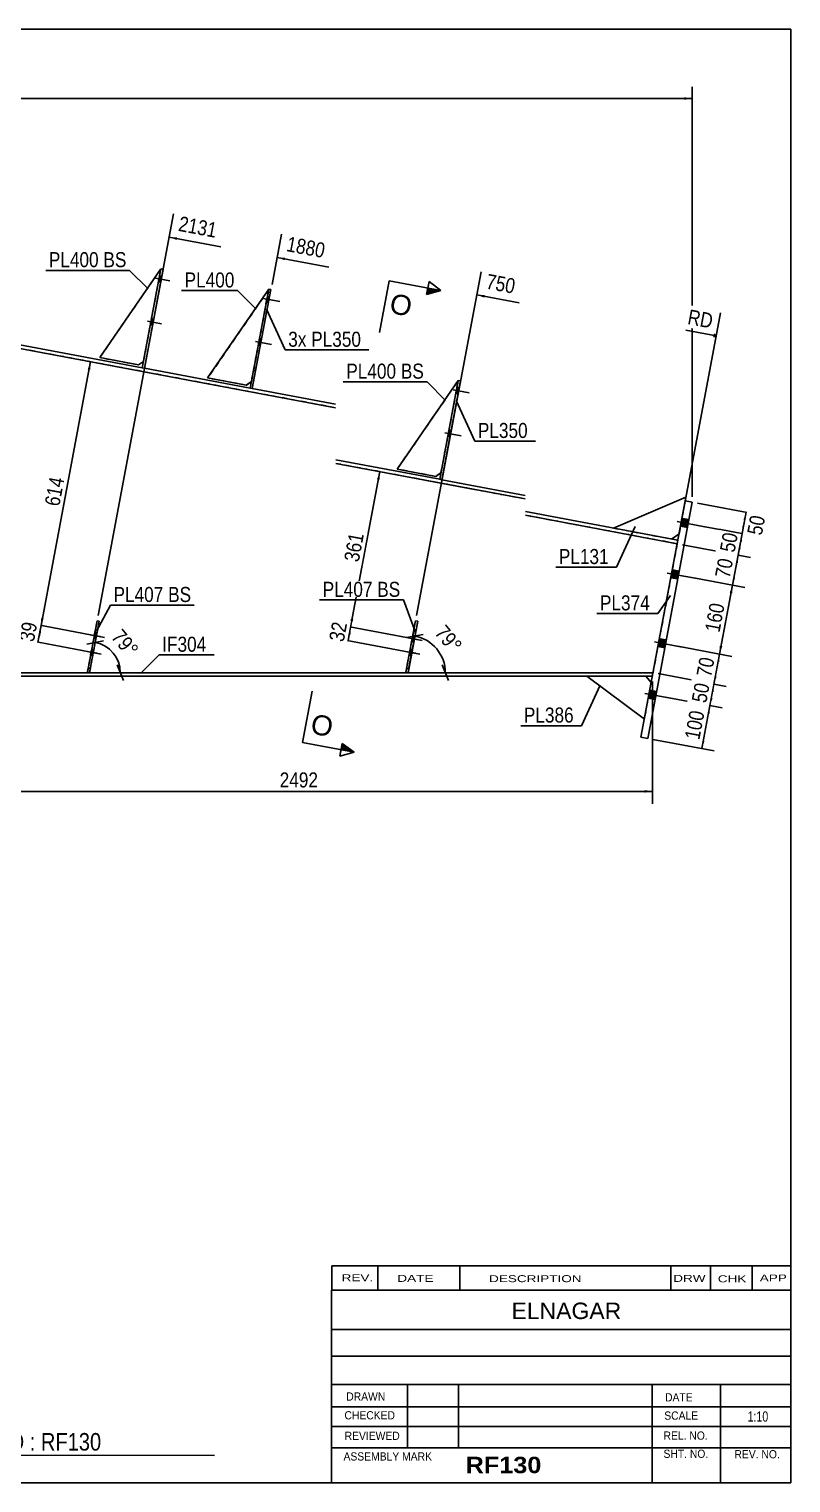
# Model space of a CAD drawing. Header units: millimetres. Extents: x -250 to 153, y -154 to 123.
# Drawn here: x 7.5 to 152.7, y -153.5 to 123.5 of the extents above; entities that cross this region are included whole.
import ezdxf

# ---------------------------------------------------------------- set-up
doc = ezdxf.new("R2010")
doc.units = ezdxf.units.MM
doc.linetypes.add('DXK_LINE_DOT1', pattern=[1.8814, 0.9407, -0.9407])
doc.linetypes.add('DXK_LINE_DOT2', pattern=[3.9198, 1.9599, -1.9599])
doc.styles.add('Arial', font='ARIAL.TTF', dxfattribs={"height": 0.2})
doc.styles.add('Arial Bold', font='ARIALBD.TTF', dxfattribs={"height": 0.2})
doc.styles.add('Arial Narrow', font='ARIALN.TTF', dxfattribs={"height": 0.2})

# ---------------------------------------------------------------- blocks, each defined once
blk = doc.blocks.new('Unknown-627307936-1210')
at = {"color": 5, "linetype": 'Continuous'}
for p, q in [((152.73, 123.46), (-247.27, 123.46)), ((-247.27, 123.46), (-247.27, -153.54)), ((152.73, -153.54), (152.73, 123.46)), ((-247.27, -153.54), (152.73, -153.54))]:
    blk.add_line(p, q, dxfattribs=at)
at = {"color": 174, "linetype": 'Continuous', "style": 'Arial'}
blk.add_text('Tekla structures', height=1.9102, rotation=90, dxfattribs=at).set_placement((-247.77, -153.04))
blk = doc.blocks.new('Bolt-627307936-1239 - 1231')
at = {"color": 3, "linetype": 'DXK_LINE_DOT2'}
for p, q in [((79.76, 7.47), (82.46, 6.97)), ((80.43, 6.75), (80.84, 6.68)), ((80.65, 7.9), (81.06, 7.82)), ((79.28, 4.89), (81.98, 4.38)), ((79.95, 4.17), (80.36, 4.09)), ((80.16, 5.32), (80.57, 5.24))]:
    blk.add_line(p, q, dxfattribs=at)
blk = doc.blocks.new('Part-627307936-1601 - 1231')
at = {"color": 2, "linetype": 'Continuous'}
for p, q in [((85.79, 37.67), (89.33, 56.51)), ((89.74, 56.43), (86.2, 37.6)), ((89.33, 56.51), (89.74, 56.43)), ((86.2, 37.6), (85.79, 37.67))]:
    blk.add_line(p, q, dxfattribs=at)
blk = doc.blocks.new('Bolt-627307936-1234 - 1231')
at = {"color": 3, "linetype": 'DXK_LINE_DOT2'}
for p, q in [((20.04, 8.49), (20.45, 8.42)), ((19.16, 8.07), (21.86, 7.56)), ((19.83, 7.35), (20.24, 7.27)), ((18.56, 4.89), (21.27, 4.38)), ((19.23, 4.17), (19.64, 4.1)), ((19.45, 5.32), (19.86, 5.24))]:
    blk.add_line(p, q, dxfattribs=at)
blk = doc.blocks.new('Bolt-627307936-1235 - 1231')
at = {"linetype": 'Continuous'}
for points in [[(20.24, 7.27), (20.45, 8.42), (20.04, 8.49), (19.83, 7.35)], [(19.64, 4.1), (19.86, 5.24), (19.45, 5.32), (19.23, 4.17)]]:
    blk.add_hatch(color=3, dxfattribs=at).paths.add_polyline_path(points)
at = {"color": 3, "linetype": 'Continuous'}
for p, q in [((20.04, 8.49), (20.45, 8.42)), ((19.16, 8.07), (21.86, 7.56)), ((19.83, 7.35), (20.24, 7.27)), ((18.56, 4.89), (21.27, 4.38)), ((19.23, 4.17), (19.64, 4.1)), ((19.45, 5.32), (19.86, 5.24))]:
    blk.add_line(p, q, dxfattribs=at)
blk = doc.blocks.new('Bolt-627307936-1240 - 1231')
at = {"linetype": 'Continuous'}
for points in [[(32.58, 75.22), (32.79, 76.36), (32.38, 76.44), (32.17, 75.29)], [(32.58, 75.22), (32.79, 76.36), (32.38, 76.44), (32.17, 75.29)], [(32.58, 75.22), (32.79, 76.36), (32.38, 76.44), (32.17, 75.29)], [(31.04, 67.03), (31.25, 68.17), (30.84, 68.25), (30.63, 67.1)], [(31.04, 67.03), (31.25, 68.17), (30.84, 68.25), (30.63, 67.1)], [(31.04, 67.03), (31.25, 68.17), (30.84, 68.25), (30.63, 67.1)]]:
    blk.add_hatch(color=3, dxfattribs=at).paths.add_polyline_path(points)
at = {"color": 3, "linetype": 'Continuous'}
for p, q in [((31.62, 75.99), (34.32, 75.48)), ((31.62, 75.99), (34.32, 75.48)), ((31.62, 75.99), (34.32, 75.48)), ((32.17, 75.29), (32.58, 75.22)), ((32.17, 75.29), (32.58, 75.22)), ((32.17, 75.29), (32.58, 75.22)), ((32.38, 76.44), (32.79, 76.36)), ((32.38, 76.44), (32.79, 76.36)), ((32.38, 76.44), (32.79, 76.36)), ((30.08, 67.8), (32.78, 67.29)), ((30.08, 67.8), (32.78, 67.29)), ((30.08, 67.8), (32.78, 67.29)), ((30.63, 67.1), (31.04, 67.03)), ((30.63, 67.1), (31.04, 67.03)), ((30.63, 67.1), (31.04, 67.03)), ((30.84, 68.25), (31.25, 68.17)), ((30.84, 68.25), (31.25, 68.17)), ((30.84, 68.25), (31.25, 68.17))]:
    blk.add_line(p, q, dxfattribs=at)
blk = doc.blocks.new('Bolt-627307936-1241 - 1231')
at = {"linetype": 'Continuous'}
for points in [[(131.97, 30.23), (131.7, 28.76), (133.01, 28.51), (133.28, 29.99)], [(131.97, 30.23), (131.7, 28.76), (133.01, 28.51), (133.28, 29.99)], [(130.13, 20.41), (129.85, 18.93), (131.16, 18.69), (131.44, 20.16)], [(130.13, 20.41), (129.85, 18.93), (131.16, 18.69), (131.44, 20.16)], [(127.67, 7.3), (127.39, 5.83), (128.7, 5.58), (128.98, 7.06)], [(127.67, 7.3), (127.39, 5.83), (128.7, 5.58), (128.98, 7.06)], [(125.82, -2.53), (125.54, -4), (126.85, -4.25), (127.13, -2.77)], [(125.82, -2.53), (125.54, -4), (126.85, -4.25), (127.13, -2.77)]]:
    blk.add_hatch(color=3, dxfattribs=at).paths.add_polyline_path(points)
at = {"color": 3, "linetype": 'Continuous'}
for p, q in [((131.02, 29.65), (136.34, 28.65)), ((131.02, 29.65), (136.34, 28.65)), ((131.7, 28.76), (133.01, 28.51)), ((131.7, 28.76), (133.01, 28.51)), ((131.97, 30.23), (133.28, 29.99)), ((131.97, 30.23), (133.28, 29.99)), ((129.17, 19.82), (134.49, 18.82)), ((129.17, 19.82), (134.49, 18.82)), ((130.13, 20.41), (131.44, 20.16)), ((130.13, 20.41), (131.44, 20.16)), ((129.85, 18.93), (131.16, 18.69)), ((129.85, 18.93), (131.16, 18.69)), ((126.71, 6.72), (132.03, 5.72)), ((126.71, 6.72), (132.03, 5.72)), ((127.39, 5.83), (128.7, 5.58)), ((127.39, 5.83), (128.7, 5.58)), ((127.67, 7.3), (128.98, 7.06)), ((127.67, 7.3), (128.98, 7.06)), ((125.82, -2.53), (127.13, -2.77)), ((125.82, -2.53), (127.13, -2.77)), ((124.86, -3.11), (130.19, -4.11)), ((124.86, -3.11), (130.19, -4.11)), ((125.54, -4), (126.85, -4.25)), ((125.54, -4), (126.85, -4.25))]:
    blk.add_line(p, q, dxfattribs=at)
blk = doc.blocks.new('Bolt-627307936-1244 - 1231')
at = {"linetype": 'Continuous'}
for points in [[(53.13, 71.36), (53.35, 72.5), (52.94, 72.58), (52.72, 71.43)], [(53.13, 71.36), (53.35, 72.5), (52.94, 72.58), (52.72, 71.43)], [(53.13, 71.36), (53.35, 72.5), (52.94, 72.58), (52.72, 71.43)], [(51.6, 63.17), (51.81, 64.31), (51.4, 64.39), (51.19, 63.24)], [(51.6, 63.17), (51.81, 64.31), (51.4, 64.39), (51.19, 63.24)], [(51.6, 63.17), (51.81, 64.31), (51.4, 64.39), (51.19, 63.24)]]:
    blk.add_hatch(color=3, dxfattribs=at).paths.add_polyline_path(points)
at = {"color": 3, "linetype": 'Continuous'}
for p, q in [((52.18, 72.13), (55.29, 71.55)), ((52.18, 72.13), (55.29, 71.55)), ((52.18, 72.13), (55.29, 71.55)), ((52.94, 72.58), (53.35, 72.5)), ((52.94, 72.58), (53.35, 72.5)), ((52.94, 72.58), (53.35, 72.5)), ((52.72, 71.43), (53.13, 71.36)), ((52.72, 71.43), (53.13, 71.36)), ((52.72, 71.43), (53.13, 71.36)), ((50.64, 63.94), (53.75, 63.36)), ((50.64, 63.94), (53.75, 63.36)), ((50.64, 63.94), (53.75, 63.36)), ((51.4, 64.39), (51.81, 64.31)), ((51.4, 64.39), (51.81, 64.31)), ((51.4, 64.39), (51.81, 64.31)), ((51.19, 63.24), (51.6, 63.17)), ((51.19, 63.24), (51.6, 63.17)), ((51.19, 63.24), (51.6, 63.17))]:
    blk.add_line(p, q, dxfattribs=at)
blk = doc.blocks.new('Part-627307936-1611 - 1231')
at = {"color": 2, "linetype": 'Continuous'}
for p, q in [((81.18, 10.72), (79.33, 0.9)), ((81.59, 10.65), (79.74, 0.82)), ((81.18, 10.72), (81.59, 10.65)), ((79.74, 0.82), (79.33, 0.9))]:
    blk.add_line(p, q, dxfattribs=at)
at = {"color": 7, "linetype": 'DXK_LINE_DOT1'}
blk.add_line((79.49, 1.71), (79.9, 1.64), dxfattribs=at)
blk = doc.blocks.new('Bolt-627307936-1246 - 1231')
at = {"linetype": 'Continuous'}
for points in [[(80.65, 7.9), (80.43, 6.75), (80.84, 6.68), (81.06, 7.82)], [(80.16, 5.32), (79.95, 4.17), (80.36, 4.09), (80.57, 5.24)]]:
    blk.add_hatch(color=3, dxfattribs=at).paths.add_polyline_path(points)
at = {"color": 3, "linetype": 'Continuous'}
for p, q in [((79.76, 7.47), (82.46, 6.97)), ((80.43, 6.75), (80.84, 6.68)), ((80.65, 7.9), (81.06, 7.82)), ((79.28, 4.89), (81.98, 4.38)), ((79.95, 4.17), (80.36, 4.09)), ((80.16, 5.32), (80.57, 5.24))]:
    blk.add_line(p, q, dxfattribs=at)
blk = doc.blocks.new('Bolt-627307936-1247 - 1231')
at = {"linetype": 'Continuous'}
for points in [[(89.28, 53.98), (89.49, 55.12), (89.09, 55.2), (88.87, 54.05)], [(89.28, 53.98), (89.49, 55.12), (89.09, 55.2), (88.87, 54.05)], [(89.28, 53.98), (89.49, 55.12), (89.09, 55.2), (88.87, 54.05)], [(87.74, 45.79), (87.96, 46.93), (87.55, 47.01), (87.33, 45.86)], [(87.74, 45.79), (87.96, 46.93), (87.55, 47.01), (87.33, 45.86)], [(87.74, 45.79), (87.96, 46.93), (87.55, 47.01), (87.33, 45.86)]]:
    blk.add_hatch(color=3, dxfattribs=at).paths.add_polyline_path(points)
at = {"color": 3, "linetype": 'Continuous'}
for p, q in [((88.32, 54.75), (91.43, 54.16)), ((88.32, 54.75), (91.43, 54.16)), ((88.32, 54.75), (91.43, 54.16)), ((88.87, 54.05), (89.28, 53.98)), ((88.87, 54.05), (89.28, 53.98)), ((88.87, 54.05), (89.28, 53.98)), ((89.09, 55.2), (89.49, 55.12)), ((89.09, 55.2), (89.49, 55.12)), ((89.09, 55.2), (89.49, 55.12)), ((86.78, 46.56), (89.9, 45.97)), ((86.78, 46.56), (89.9, 45.97)), ((86.78, 46.56), (89.9, 45.97)), ((87.33, 45.86), (87.74, 45.79)), ((87.33, 45.86), (87.74, 45.79)), ((87.33, 45.86), (87.74, 45.79)), ((87.55, 47.01), (87.96, 46.93)), ((87.55, 47.01), (87.96, 46.93)), ((87.55, 47.01), (87.96, 46.93))]:
    blk.add_line(p, q, dxfattribs=at)
blk = doc.blocks.new('Part-627307936-1370 - 1231')
at = {"color": 2, "linetype": 'Continuous'}
for p, q in [((20.46, 10.72), (18.62, 0.9)), ((20.87, 10.65), (19.03, 0.82)), ((20.46, 10.72), (20.87, 10.65)), ((19.03, 0.82), (18.62, 0.9))]:
    blk.add_line(p, q, dxfattribs=at)
blk = doc.blocks.new('Part-627307936-1321 - 1231')
at = {"color": 7, "linetype": 'DXK_LINE_DOT1'}
for p, q in [((77.68, 39.62), (89.33, 56.51)), ((89.33, 56.51), (86.02, 38.9)), ((85.05, 38.24), (77.68, 39.62)), ((86.02, 38.9), (85.05, 38.24))]:
    blk.add_line(p, q, dxfattribs=at)
blk = doc.blocks.new('Part-627307936-1316 - 1231')
at = {"color": 7, "linetype": 'DXK_LINE_DOT1'}
for p, q in [((53.23, 73.88), (41.58, 56.99)), ((53.23, 73.88), (49.92, 56.27)), ((48.91, 55.62), (41.58, 56.99)), ((49.92, 56.27), (49.87, 56.24))]:
    blk.add_line(p, q, dxfattribs=at)
at = {"color": 2, "linetype": 'Continuous'}
for p, q in [((48.95, 55.61), (48.91, 55.62)), ((49.87, 56.24), (48.95, 55.61))]:
    blk.add_line(p, q, dxfattribs=at)
blk = doc.blocks.new('Part-627307936-1274 - 1231')
at = {"color": 2, "linetype": 'Continuous'}
for p, q in [((-41.79, 71.55), (-41.79, 0.83)), ((126.45, 0.83), (126.33, 0.83))]:
    blk.add_line(p, q, dxfattribs=at)
at = {"color": 7, "linetype": 'DXK_LINE_DOT1'}
for p, q in [((65.91, 51.32), (-41.79, 71.55)), ((102.06, 33.94), (66.01, 40.71)), ((131.07, 25.4), (102.16, 30.83)), ((131.07, 25.4), (126.45, 0.83)), ((65.91, 0.83), (-41.79, 0.83)), ((102.06, 0.83), (66.01, 0.83)), ((126.33, 0.83), (102.16, 0.83))]:
    blk.add_line(p, q, dxfattribs=at)
blk = doc.blocks.new('Part-627307936-1311 - 1231')
at = {"color": 7, "linetype": 'DXK_LINE_DOT1'}
for p, q in [((20.98, 60.86), (32.63, 77.75)), ((32.63, 77.75), (29.32, 60.14)), ((28.35, 59.48), (20.98, 60.86)), ((29.32, 60.14), (28.35, 59.48))]:
    blk.add_line(p, q, dxfattribs=at)
blk = doc.blocks.new('Part-627307936-1621 - 1231')
at = {"color": 2, "linetype": 'Continuous'}
for p, q in [((53.19, 73.89), (49.65, 55.05)), ((53.59, 73.81), (50.06, 54.98)), ((53.19, 73.89), (53.59, 73.81)), ((49.65, 55.05), (50.06, 54.98))]:
    blk.add_line(p, q, dxfattribs=at)
blk = doc.blocks.new('Part-627307936-1348 - 1231')
at = {"color": 7, "linetype": 'DXK_LINE_DOT1'}
for p, q in [((20.46, 10.72), (18.62, 0.9)), ((19.03, 0.82), (20.87, 10.65)), ((20.87, 10.65), (20.46, 10.72)), ((18.62, 0.9), (19.03, 0.82)), ((18.77, 1.72), (19.18, 1.64))]:
    blk.add_line(p, q, dxfattribs=at)
blk = doc.blocks.new('Part-627307936-1554 - 1231')
at = {"color": 2, "linetype": 'Continuous'}
for p, q in [((-41.79, 71.55), (-41.66, 72.2)), ((-41.66, 72.2), (-9.32, 66.13)), ((65.91, 51.32), (-41.79, 71.55)), ((29.09, 58.91), (-8.91, 66.05)), ((49.65, 55.05), (29.5, 58.84)), ((65.91, 52), (50.06, 54.98)), ((85.79, 37.67), (66.01, 41.39)), ((102.06, 33.94), (66.01, 40.71)), ((102.06, 34.62), (86.2, 37.6)), ((131.19, 26.06), (102.16, 31.51)), ((131.07, 25.4), (102.16, 30.83))]:
    blk.add_line(p, q, dxfattribs=at)
at = {"color": 7, "linetype": 'DXK_LINE_DOT1'}
for p, q in [((-8.91, 66.05), (-9.32, 66.13)), ((29.5, 58.84), (29.09, 58.91)), ((50.06, 54.98), (49.65, 55.05)), ((86.2, 37.6), (85.79, 37.67)), ((131.07, 25.4), (131.19, 26.06))]:
    blk.add_line(p, q, dxfattribs=at)
blk = doc.blocks.new('Part-627307936-1549 - 1231')
at = {"color": 2, "linetype": 'Continuous'}
for p, q in [((18.95, 0.83), (-8.45, 0.83)), ((65.91, 0.17), (-8.45, 0.17)), ((65.91, 0.83), (19.03, 0.83)), ((79.67, 0.83), (66.01, 0.83)), ((102.06, 0.17), (66.01, 0.17)), ((102.06, 0.83), (79.74, 0.83)), ((126.33, 0.83), (102.16, 0.83)), ((126.33, 0.17), (102.16, 0.17)), ((126.33, 0.83), (126.33, 0.17))]:
    blk.add_line(p, q, dxfattribs=at)
at = {"color": 7, "linetype": 'DXK_LINE_DOT1'}
for p, q in [((-8.45, 0.17), (-8.45, 0.83)), ((126.33, 0.17), (126.33, 0.17)), ((126.33, 0.17), (126.33, 0.17))]:
    blk.add_line(p, q, dxfattribs=at)
blk = doc.blocks.new('Part-627307936-1606 - 1231')
at = {"color": 2, "linetype": 'Continuous'}
for p, q in [((77.68, 39.62), (89.33, 56.51)), ((85.05, 38.24), (77.68, 39.62)), ((86.02, 38.9), (85.05, 38.24))]:
    blk.add_line(p, q, dxfattribs=at)
blk = doc.blocks.new('Part-627307936-1708 - 1231')
at = {"color": 2, "linetype": 'Continuous'}
for p, q in [((124.14, -11.45), (132.6, 33.59)), ((133.91, 33.35), (125.45, -11.7)), ((132.6, 33.59), (133.91, 33.35)), ((125.45, -11.7), (124.14, -11.45))]:
    blk.add_line(p, q, dxfattribs=at)
blk = doc.blocks.new('Part-627307936-1713 - 1231')
at = {"color": 2, "linetype": 'Continuous'}
for p, q in [((132.73, 34.25), (118.9, 28.37)), ((132.73, 34.25), (132.6, 33.59)), ((129.96, 26.29), (131.42, 27.29))]:
    blk.add_line(p, q, dxfattribs=at)
at = {"color": 7, "linetype": 'DXK_LINE_DOT1'}
for p, q in [((131.42, 27.29), (132.6, 33.59)), ((118.9, 28.37), (129.96, 26.29))]:
    blk.add_line(p, q, dxfattribs=at)
blk = doc.blocks.new('Part-627307936-1718 - 1231')
at = {"color": 2, "linetype": 'Continuous'}
for p, q in [((124.79, -8.02), (113.83, 0.17)), ((125.08, 0.17), (126.1, -1.06))]:
    blk.add_line(p, q, dxfattribs=at)
at = {"color": 7, "linetype": 'DXK_LINE_DOT1'}
for p, q in [((113.83, 0.17), (125.08, 0.17)), ((126.1, -1.06), (124.79, -8.02))]:
    blk.add_line(p, q, dxfattribs=at)
blk = doc.blocks.new('Part-627307936-1723 - 1231')
at = {"color": 2, "linetype": 'Continuous'}
for p, q in [((29.09, 58.91), (32.63, 77.75)), ((33.04, 77.67), (29.5, 58.84)), ((32.63, 77.75), (33.04, 77.67)), ((29.5, 58.84), (29.09, 58.91))]:
    blk.add_line(p, q, dxfattribs=at)
blk = doc.blocks.new('Part-627307936-1728 - 1231')
at = {"color": 7, "linetype": 'DXK_LINE_DOT1'}
for p, q in [((81.18, 10.72), (79.33, 0.9)), ((79.74, 0.82), (81.59, 10.65)), ((81.59, 10.65), (81.18, 10.72)), ((79.33, 0.9), (79.74, 0.82))]:
    blk.add_line(p, q, dxfattribs=at)
blk = doc.blocks.new('Part-627307936-1733 - 1231')
at = {"color": 2, "linetype": 'Continuous'}
for p, q in [((41.53, 57), (53.19, 73.89)), ((48.91, 55.62), (41.53, 57)), ((49.88, 56.28), (48.91, 55.62))]:
    blk.add_line(p, q, dxfattribs=at)
at = {"color": 7, "linetype": 'DXK_LINE_DOT1'}
blk.add_line((53.19, 73.89), (49.88, 56.28), dxfattribs=at)
blk = doc.blocks.new('Part-627307936-1738 - 1231')
at = {"color": 2, "linetype": 'Continuous'}
for p, q in [((20.98, 60.86), (32.63, 77.75)), ((28.35, 59.48), (20.98, 60.86)), ((29.32, 60.14), (28.35, 59.48))]:
    blk.add_line(p, q, dxfattribs=at)
blk = doc.blocks.new('StraightDimension-627307936-1867 - 1231')
at = {"linetype": 'Continuous'}
for points in [[(136.76, -6.87), (137.28, -5.44), (137.25, -6.96)], [(136.26, -12.2), (135.74, -13.63), (135.77, -12.11)]]:
    blk.add_hatch(color=7, dxfattribs=at).paths.add_polyline_path(points)
at = {"color": 7, "linetype": 'Continuous'}
for p, q in [((129.14, -3.91), (139.64, -5.88)), ((135.74, -13.63), (137.28, -5.44)), ((126.44, -11.88), (138.1, -14.07))]:
    blk.add_line(p, q, dxfattribs=at)
at = {"color": 0}
blk.add_wipeout([(136.98, -6.22), (132.85, -5.45), (131.62, -12.02), (135.75, -12.79)], dxfattribs=at)
at = {"color": 3, "style": 'Arial Narrow'}
blk.add_text('100', height=2.863, rotation=79.3661, dxfattribs=at).set_placement((135.27, -12.09))
blk = doc.blocks.new('StraightDimension-627307936-2015 - 1231')
at = {"linetype": 'Continuous'}
for points in [[(-213.72, 109.97), (-215.22, 110.22), (-213.72, 110.47)], [(132.41, 110.47), (133.91, 110.22), (132.41, 109.97)]]:
    blk.add_hatch(color=7, dxfattribs=at).paths.add_polyline_path(points)
at = {"color": 7, "linetype": 'Continuous'}
for p, q in [((-215.22, 34.35), (-215.22, 112.47)), ((133.91, 34.35), (133.91, 112.47)), ((-215.22, 110.22), (133.91, 110.22))]:
    blk.add_line(p, q, dxfattribs=at)
at = {"color": 0}
blk.add_wipeout([(-36.4, 110.37), (-36.4, 114.57), (-44.91, 114.57), (-44.91, 110.37)], dxfattribs=at)
at = {"color": 3, "style": 'Arial Narrow'}
blk.add_text('5965', height=2.863, dxfattribs=at).set_placement((-44.31, 110.97))
blk = doc.blocks.new('StraightDimension-627307936-1826 - 1231')
at = {"linetype": 'Continuous'}
for points in [[(142.14, 21.8), (142.66, 23.22), (142.63, 21.7)], [(142.11, 18.92), (141.59, 17.49), (141.62, 19.01)]]:
    blk.add_hatch(color=7, dxfattribs=at).paths.add_polyline_path(points)
at = {"color": 7, "linetype": 'Continuous'}
for p, q in [((132.05, 25.22), (145.02, 22.78)), ((141.59, 17.49), (142.66, 23.22)), ((134.53, 18.82), (143.95, 17.05))]:
    blk.add_line(p, q, dxfattribs=at)
at = {"color": 0}
blk.add_wipeout([(142.43, 22.77), (138.3, 23.55), (137.4, 18.77), (141.53, 18)], dxfattribs=at)
at = {"color": 3, "style": 'Arial Narrow'}
blk.add_text('70', height=2.863, rotation=79.3661, dxfattribs=at).set_placement((141.05, 18.7))
blk = doc.blocks.new('AngleDimension-627307936-4794 - 1231')
at = {"color": 1, "linetype": 'Continuous'}
for p, q in [((79.47, 7.51), (82.64, 8.13)), ((81.06, 7.82), (79.74, 0.83)), ((79.93, 1.82), (81.06, 7.82)), ((86.85, 0.83), (79.74, 0.83)), ((87.45, -0.67), (86.25, 2.33))]:
    blk.add_line(p, q, dxfattribs=at)
blk.add_arc((79.74, 0.83), 7.11, 0, 79.3635, dxfattribs=at)
at = {"color": 0}
blk.add_wipeout([(87.97, 3.46), (91.2, 6.14), (87.08, 11.11), (83.85, 8.43)], dxfattribs=at)
at = {"color": 136, "style": 'Arial Narrow'}
blk.add_text('79°', height=2.863, rotation=-50.3172, dxfattribs=at).set_placement((84.69, 8.35))
blk = doc.blocks.new('StraightDimension-627307936-1798 - 1231')
at = {"linetype": 'Continuous'}
for points in [[(138.6, 2.96), (139.13, 4.39), (139.09, 2.87)], [(138.57, 0.08), (138.05, -1.35), (138.08, 0.17)]]:
    blk.add_hatch(color=7, dxfattribs=at).paths.add_polyline_path(points)
at = {"color": 7, "linetype": 'Continuous'}
for p, q in [((131.15, 5.89), (141.48, 3.94)), ((138.05, -1.35), (139.13, 4.39)), ((127.43, 0.65), (140.41, -1.79))]:
    blk.add_line(p, q, dxfattribs=at)
at = {"color": 0}
blk.add_wipeout([(138.89, 3.93), (134.76, 4.71), (133.86, -0.06), (137.99, -0.84)], dxfattribs=at)
at = {"color": 3, "style": 'Arial Narrow'}
blk.add_text('70', height=2.863, rotation=79.3661, dxfattribs=at).set_placement((137.51, -0.14))
blk = doc.blocks.new('StraightDimension-627307936-1856 - 1231')
at = {"linetype": 'Continuous'}
for points in [[(137.53, -2.77), (138.05, -1.35), (138.02, -2.87)], [(137.8, -4.01), (137.28, -5.44), (137.31, -3.92)]]:
    blk.add_hatch(color=7, dxfattribs=at).paths.add_polyline_path(points)
at = {"color": 7, "linetype": 'Continuous'}
for p, q in [((127.43, 0.65), (140.41, -1.79)), ((137.28, -5.44), (138.05, -1.35)), ((129.14, -3.91), (139.64, -5.88))]:
    blk.add_line(p, q, dxfattribs=at)
at = {"color": 0}
blk.add_wipeout([(137.97, -0.98), (133.84, -0.2), (132.94, -4.98), (137.07, -5.75)], dxfattribs=at)
at = {"color": 3, "style": 'Arial Narrow'}
blk.add_text('50', height=2.863, rotation=79.3661, dxfattribs=at).set_placement((136.59, -5.05))
blk = doc.blocks.new('StraightDimension-627307936-1819 - 1231')
at = {"linetype": 'Continuous'}
for points in [[(141.06, 16.06), (141.59, 17.49), (141.56, 15.97)], [(139.65, 5.82), (139.13, 4.39), (139.16, 5.91)]]:
    blk.add_hatch(color=7, dxfattribs=at).paths.add_polyline_path(points)
at = {"color": 7, "linetype": 'Continuous'}
for p, q in [((134.53, 18.82), (143.95, 17.05)), ((139.13, 4.39), (141.59, 17.49)), ((131.15, 5.89), (141.48, 3.94))]:
    blk.add_line(p, q, dxfattribs=at)
at = {"color": 0}
blk.add_wipeout([(140.83, 14.25), (136.7, 15.03), (135.46, 8.46), (139.59, 7.68)], dxfattribs=at)
at = {"color": 3, "style": 'Arial Narrow'}
blk.add_text('160', height=2.863, rotation=79.3661, dxfattribs=at).set_placement((139.11, 8.38))
blk = doc.blocks.new('StraightDimension-627307936-1837 - 1231')
at = {"linetype": 'Continuous'}
for points in [[(142.91, 25.89), (143.43, 27.32), (143.4, 25.8)], [(143.19, 24.65), (142.66, 23.22), (142.69, 24.75)]]:
    blk.add_hatch(color=7, dxfattribs=at).paths.add_polyline_path(points)
at = {"color": 7, "linetype": 'Continuous'}
for p, q in [((136.38, 28.64), (145.79, 26.88)), ((132.05, 25.22), (145.02, 22.78)), ((142.66, 23.22), (143.43, 27.32))]:
    blk.add_line(p, q, dxfattribs=at)
at = {"color": 0}
blk.add_wipeout([(143.35, 27.69), (139.22, 28.46), (138.32, 23.69), (142.45, 22.91)], dxfattribs=at)
at = {"color": 3, "style": 'Arial Narrow'}
blk.add_text('50', height=2.863, rotation=79.3661, dxfattribs=at).set_placement((141.97, 23.61))
blk = doc.blocks.new('StraightDimension-627307936-1846 - 1231')
at = {"linetype": 'Continuous'}
for points in [[(143.68, 29.99), (144.2, 31.41), (144.17, 29.89)], [(143.96, 28.75), (143.43, 27.32), (143.46, 28.84)]]:
    blk.add_hatch(color=7, dxfattribs=at).paths.add_polyline_path(points)
at = {"color": 7, "linetype": 'Continuous'}
for p, q in [((134.9, 33.16), (146.41, 31)), ((143.43, 27.32), (144.2, 31.41)), ((136.38, 28.64), (145.64, 26.9))]:
    blk.add_line(p, q, dxfattribs=at)
at = {"color": 0}
blk.add_wipeout([(148.54, 30.95), (144.41, 31.73), (143.52, 26.95), (147.64, 26.18)], dxfattribs=at)
at = {"color": 3, "style": 'Arial Narrow'}
blk.add_text('50', height=2.863, rotation=79.3661, dxfattribs=at).set_placement((147.17, 26.88))
blk = doc.blocks.new('StraightDimension-627307936-2113 - 1231')
at = {"linetype": 'Continuous'}
for points in [[(-6.95, -22.03), (-8.45, -21.78), (-6.95, -21.53)], [(124.83, -21.53), (126.33, -21.78), (124.83, -22.03)]]:
    blk.add_hatch(color=7, dxfattribs=at).paths.add_polyline_path(points)
at = {"color": 7, "linetype": 'Continuous'}
for p, q in [((-8.45, -1.83), (-8.45, -24.18)), ((126.33, -0.83), (126.33, -24.18)), ((-8.45, -21.78), (126.33, -21.78))]:
    blk.add_line(p, q, dxfattribs=at)
at = {"color": 0}
blk.add_wipeout([(63.19, -21.63), (63.19, -17.43), (54.68, -17.43), (54.68, -21.63)], dxfattribs=at)
at = {"color": 3, "style": 'Arial Narrow'}
blk.add_text('2492', height=2.863, dxfattribs=at).set_placement((55.28, -21.03))
blk = doc.blocks.new('StraightDimension-627307936-2182 - 1231')
at = {"linetype": 'Continuous'}
blk.add_hatch(color=7, dxfattribs=at).paths.add_polyline_path([(94.27, 72.29), (92.84, 72.81), (94.36, 72.78)])
at = {"color": 7, "linetype": 'Continuous'}
for p, q in [((81.36, 11.71), (93.67, 77.23)), ((100.93, 71.29), (92.84, 72.81))]:
    blk.add_line(p, q, dxfattribs=at)
at = {"color": 0, "linetype": 'Continuous'}
blk.add_wipeout([(138.04, 65.69), (138.81, 69.82), (132.97, 70.92), (132.19, 66.79)], dxfattribs=at)
at = {"color": 7, "linetype": 'Continuous'}
for p, q in [((131.37, 27.04), (139.33, 69.42)), ((132.67, 66.09), (138.5, 65)), ((137.96, 64.84), (138.5, 65)), ((138.06, 65.33), (138.5, 65))]:
    blk.add_line(p, q, dxfattribs=at)
at = {"color": 3, "linetype": 'Continuous', "style": 'Arial Narrow'}
blk.add_text('RD', height=2.863, rotation=-10.6341, dxfattribs=at).set_placement((132.89, 67.27))
at = {"color": 0}
blk.add_wipeout([(100.33, 72.32), (101.11, 76.44), (94.54, 77.68), (93.77, 73.55)], dxfattribs=at)
at = {"color": 3, "style": 'Arial Narrow'}
blk.add_text('750', height=2.863, rotation=-10.6341, dxfattribs=at).set_placement((94.47, 74.03))
blk = doc.blocks.new('StraightDimension-627307936-2195 - 1231')
at = {"linetype": 'Continuous'}
blk.add_hatch(color=7, dxfattribs=at).paths.add_polyline_path([(35.62, 83.29), (34.19, 83.81), (35.71, 83.78)])
at = {"color": 7, "linetype": 'Continuous'}
for p, q in [((20.65, 11.71), (35.02, 88.24)), ((44.08, 81.96), (34.19, 83.81))]:
    blk.add_line(p, q, dxfattribs=at)
at = {"color": 0}
blk.add_wipeout([(43.48, 82.98), (44.26, 87.11), (35.89, 88.68), (35.12, 84.56)], dxfattribs=at)
at = {"color": 3, "style": 'Arial Narrow'}
blk.add_text('2131', height=2.863, rotation=-10.6341, dxfattribs=at).set_placement((35.82, 85.03))
blk = doc.blocks.new('StraightDimension-627307936-2208 - 1231')
at = {"linetype": 'Continuous'}
blk.add_hatch(color=7, dxfattribs=at).paths.add_polyline_path([(56.22, 79.42), (54.79, 79.95), (56.31, 79.91)])
at = {"color": 7, "linetype": 'Continuous'}
for p, q in [((53.82, 74.79), (55.62, 84.37)), ((64.68, 78.09), (54.79, 79.95))]:
    blk.add_line(p, q, dxfattribs=at)
at = {"color": 0}
blk.add_wipeout([(64.08, 79.12), (64.86, 83.24), (56.49, 84.82), (55.72, 80.69)], dxfattribs=at)
at = {"color": 3, "style": 'Arial Narrow'}
blk.add_text('1880', height=2.863, rotation=-10.6341, dxfattribs=at).set_placement((56.42, 81.17))
blk = doc.blocks.new('StraightDimension-627307936-2245 - 1231')
at = {"linetype": 'Continuous'}
for points in [[(18.7, 58.66), (19.22, 60.09), (19.19, 58.57)], [(10.31, 11.26), (9.79, 9.83), (9.82, 11.35)]]:
    blk.add_hatch(color=7, dxfattribs=at).paths.add_polyline_path(points)
at = {"color": 7, "linetype": 'Continuous'}
for p, q in [((9.79, 9.83), (19.22, 60.09)), ((24.66, 59.07), (17.01, 60.5)), ((20.88, 7.74), (7.57, 10.24))]:
    blk.add_line(p, q, dxfattribs=at)
at = {"color": 0}
blk.add_wipeout([(14.97, 38.27), (10.85, 39.05), (9.61, 32.48), (13.74, 31.7)], dxfattribs=at)
at = {"color": 3, "style": 'Arial Narrow'}
blk.add_text('614', height=2.863, rotation=79.3661, dxfattribs=at).set_placement((13.26, 32.4))
blk = doc.blocks.new('StraightDimension-627307936-2256 - 1231')
at = {"linetype": 'Continuous'}
for points in [[(9.26, 8.4), (9.79, 9.83), (9.75, 8.31)], [(9.71, 8.08), (9.19, 6.65), (9.22, 8.17)]]:
    blk.add_hatch(color=7, dxfattribs=at).paths.add_polyline_path(points)
at = {"color": 7, "linetype": 'Continuous'}
for p, q in [((20.88, 7.74), (7.57, 10.24)), ((9.19, 6.65), (9.79, 9.83)), ((20.28, 4.57), (6.98, 7.07))]:
    blk.add_line(p, q, dxfattribs=at)
at = {"color": 0}
blk.add_wipeout([(9.79, 10.65), (5.66, 11.43), (4.76, 6.66), (8.89, 5.88)], dxfattribs=at)
at = {"color": 3, "style": 'Arial Narrow'}
blk.add_text('39', height=2.863, rotation=79.3661, dxfattribs=at).set_placement((8.41, 6.58))
blk = doc.blocks.new('StraightDimension-627307936-2258 - 1231')
at = {"linetype": 'Continuous'}
for points in [[(73.84, 37.71), (74.36, 39.14), (74.33, 37.62)], [(69.32, 10.96), (68.8, 9.53), (68.83, 11.05)]]:
    blk.add_hatch(color=7, dxfattribs=at).paths.add_polyline_path(points)
at = {"color": 7, "linetype": 'Continuous'}
for p, q in [((68.8, 9.53), (74.36, 39.14)), ((92.44, 35.75), (72.15, 39.56)), ((81.49, 7.15), (66.59, 9.95))]:
    blk.add_line(p, q, dxfattribs=at)
at = {"color": 0}
blk.add_wipeout([(72.05, 27.65), (67.92, 28.43), (66.69, 21.86), (70.82, 21.08)], dxfattribs=at)
at = {"color": 3, "style": 'Arial Narrow'}
blk.add_text('361', height=2.863, rotation=79.3661, dxfattribs=at).set_placement((70.34, 21.78))
blk = doc.blocks.new('StraightDimension-627307936-2269 - 1231')
at = {"linetype": 'Continuous'}
for points in [[(68.28, 8.11), (68.8, 9.53), (68.77, 8.01)], [(68.84, 8.38), (68.32, 6.95), (68.35, 8.47)]]:
    blk.add_hatch(color=7, dxfattribs=at).paths.add_polyline_path(points)
at = {"color": 7, "linetype": 'Continuous'}
for p, q in [((81.49, 7.15), (66.59, 9.95)), ((68.32, 6.95), (68.8, 9.53)), ((81.01, 4.57), (66.11, 7.37))]:
    blk.add_line(p, q, dxfattribs=at)
at = {"color": 0}
blk.add_wipeout([(68.86, 10.66), (64.73, 11.43), (63.84, 6.66), (67.96, 5.88)], dxfattribs=at)
at = {"color": 3, "style": 'Arial Narrow'}
blk.add_text('32', height=2.863, rotation=79.3661, dxfattribs=at).set_placement((67.48, 6.58))
blk = doc.blocks.new('AngleDimension-627307936-4850 - 1231')
at = {"color": 1, "linetype": 'Continuous'}
for p, q in [((18.53, 6.29), (21.7, 6.92)), ((20.11, 6.6), (19.03, 0.83)), ((24.9, 0.83), (19.03, 0.83)), ((20.03, 0.83), (24.9, 0.83)), ((25.5, -0.67), (24.3, 2.33))]:
    blk.add_line(p, q, dxfattribs=at)
blk.add_arc((19.03, 0.83), 5.87, 359.9997, 79.3635, dxfattribs=at)
at = {"color": 0}
blk.add_wipeout([(26.3, 2.67), (29.54, 5.35), (25.41, 10.32), (22.18, 7.64)], dxfattribs=at)
at = {"color": 136, "style": 'Arial Narrow'}
blk.add_text('79°', height=2.863, rotation=-50.3172, dxfattribs=at).set_placement((23.03, 7.56))
blk = doc.blocks.new('CBS_CALLOFF-627307936-4966')
at = {"color": 7, "linetype": 'Continuous'}
blk.add_line((-73.39, -148.27), (42.84, -148.29), dxfattribs=at)
at = {"color": 3, "linetype": 'Continuous', "style": 'Arial Narrow'}
blk.add_text('QTY= 1 Nos.      RAFTER     MKD : RF130', height=3.3405, dxfattribs=at).set_placement((-51.16, -147.38))
blk = doc.blocks.new('CBS_NAME_BLOG-627307936-4967')
at = {"color": 7, "linetype": 'Continuous'}
for p, q in [((65.14, -116.79), (152.66, -116.79)), ((65.14, -153.5), (65.14, -116.79)), ((65.14, -124.33), (152.66, -124.33)), ((65.22, -129.38), (152.73, -129.38)), ((65.14, -134.76), (152.66, -134.76)), ((79.67, -146.86), (79.67, -134.76)), ((89.35, -146.84), (89.35, -134.77)), ((126.27, -153.5), (126.27, -134.77)), ((139.32, -153.5), (139.32, -134.76)), ((65.15, -139.06), (152.73, -139.04)), ((65.14, -142.8), (152.66, -142.8)), ((65.14, -146.84), (152.66, -146.84)), ((65.14, -153.54), (152.73, -153.54))]:
    blk.add_line(p, q, dxfattribs=at)
at = {"color": 3, "linetype": 'Continuous', "style": 'Arial'}
blk.add_text('ELNAGAR', height=3.133, dxfattribs=at).set_placement((99.47, -122.32))
at = {"color": 3, "linetype": 'Continuous'}
for s, height, style, width, p in [('DRAWN', 1.566, 'Arial', 0.9, (67.97, -137.86)), ('DATE', 1.566, 'Arial', 0.9, (128.74, -138.02)), ('CHECKED', 1.566, 'Arial', 0.9, (67.63, -141.44)), ('SCALE', 1.566, 'Arial', 0.9, (128.59, -141.5)), ('1:10', 1.957, 'Arial Narrow', 0.9, (144.48, -141.86)), ('REVIEWED', 1.566, 'Arial', 0.9, (67.66, -145.35)), ('REL. NO.', 1.566, 'Arial', 0.9, (128.45, -145.31)), ('ASSEMBLY MARK', 1.5663, 'Arial', 0.9, (67.45, -149.28)), ('RF130', 3.131, 'Arial Bold', 1.1, (90.72, -151.69)), ('SHT. NO.', 1.566, 'Arial', 0.9, (128.44, -148.77)), ('REV. NO.', 1.566, 'Arial', 0.9, (141.97, -148.86))]:
    blk.add_text(s, height=height, dxfattribs=dict(at, style=style, width=width)).set_placement(p)
blk = doc.blocks.new('CBS_REVISION-627307936-4968')
at = {"color": 7, "linetype": 'Continuous'}
for p, q in [((65.23, -112.16), (152.73, -112.16)), ((65.23, -112.16), (65.23, -116.79)), ((74.02, -112.16), (74.02, -116.79)), ((89.62, -112.16), (89.62, -116.73)), ((129.87, -112.16), (129.87, -116.79)), ((137.42, -112.16), (137.42, -116.79)), ((145.36, -112.16), (145.36, -116.79)), ((65.23, -116.79), (152.73, -116.79))]:
    blk.add_line(p, q, dxfattribs=at)
at = {"color": 7, "style": 'Arial Narrow', "width": 1.7}
for s, height, p in [('REV.', 1.326, (67.09, -115.12)), ('DATE', 1.326, (77.71, -115.23)), ('DESCRIPTION', 1.3257, (95.19, -115.29)), ('DRW', 1.326, (130.3, -115.23)), ('CHK', 1.326, (138.79, -115.32)), ('APP', 1.326, (146.79, -115.16))]:
    blk.add_text(s, height=height, dxfattribs=at).set_placement(p)
blk = doc.blocks.new('Mark-627307936-1709 - 1231')
at = {"color": 7, "linetype": 'Continuous'}
blk.add_line((123.03, 28.67), (119.49, 20.93), dxfattribs=at)
at = {"color": 0}
blk.add_wipeout([(117.99, 21.53), (117.99, 24.53), (108.49, 24.53), (108.49, 21.53)], dxfattribs=at)
blk.add_wipeout([(117.99, 21.53), (117.99, 24.53), (108.49, 24.53), (108.49, 21.53)], dxfattribs=at)
at = {"color": 7, "linetype": 'Continuous'}
blk.add_line((107.89, 20.93), (119.49, 20.93), dxfattribs=at)
at = {"color": 3, "style": 'Arial Narrow'}
blk.add_text('PL131', height=2.863, dxfattribs=at).set_placement((108.49, 21.53))
blk = doc.blocks.new('Mark-627307936-1545 - 1231')
at = {"color": 0}
blk.add_wipeout([(41.29, 4.82), (41.29, 7.82), (32.89, 7.82), (32.89, 4.82)], dxfattribs=at)
blk.add_wipeout([(41.29, 4.82), (41.29, 7.82), (32.89, 7.82), (32.89, 4.82)], dxfattribs=at)
at = {"color": 7, "linetype": 'Continuous'}
for p, q in [((28.75, 0.69), (32.29, 4.22)), ((32.29, 4.22), (42.79, 4.22))]:
    blk.add_line(p, q, dxfattribs=at)
at = {"color": 3, "style": 'Arial Narrow'}
blk.add_text('IF304', height=2.863, dxfattribs=at).set_placement((32.89, 4.82))
blk = doc.blocks.new('Mark-627307936-1597 - 1231')
at = {"color": 0}
blk.add_wipeout([(102.56, 45.55), (102.56, 48.55), (93.06, 48.55), (93.06, 45.55)], dxfattribs=at)
blk.add_wipeout([(102.56, 45.55), (102.56, 48.55), (93.06, 48.55), (93.06, 45.55)], dxfattribs=at)
at = {"color": 7, "linetype": 'Continuous'}
for p, q in [((88.92, 52.69), (92.46, 44.95)), ((92.46, 44.95), (104.06, 44.95))]:
    blk.add_line(p, q, dxfattribs=at)
at = {"color": 3, "style": 'Arial Narrow'}
blk.add_text('PL350', height=2.863, dxfattribs=at).set_placement((93.06, 45.55))
blk = doc.blocks.new('Mark-627307936-1704 - 1231')
at = {"color": 7, "linetype": 'Continuous'}
blk.add_line((129.8, 15.52), (127.34, 12.1), dxfattribs=at)
at = {"color": 0}
blk.add_wipeout([(125.84, 12.7), (125.84, 15.7), (116.33, 15.7), (116.33, 12.7)], dxfattribs=at)
blk.add_wipeout([(125.84, 12.7), (125.84, 15.7), (116.33, 15.7), (116.33, 12.7)], dxfattribs=at)
at = {"color": 7, "linetype": 'Continuous'}
blk.add_line((115.73, 12.1), (127.34, 12.1), dxfattribs=at)
at = {"color": 3, "style": 'Arial Narrow'}
blk.add_text('PL374', height=2.863, dxfattribs=at).set_placement((116.33, 12.7))
blk = doc.blocks.new('Mark-627307936-1714 - 1231')
at = {"color": 7, "linetype": 'Continuous'}
blk.add_line((116.37, -1.54), (112.83, -9.27), dxfattribs=at)
at = {"color": 0}
blk.add_wipeout([(111.33, -8.67), (111.33, -5.67), (101.83, -5.67), (101.83, -8.67)], dxfattribs=at)
blk.add_wipeout([(111.33, -8.67), (111.33, -5.67), (101.83, -5.67), (101.83, -8.67)], dxfattribs=at)
at = {"color": 7, "linetype": 'Continuous'}
blk.add_line((101.23, -9.27), (112.83, -9.27), dxfattribs=at)
at = {"color": 3, "style": 'Arial Narrow'}
blk.add_text('PL386', height=2.863, dxfattribs=at).set_placement((101.83, -8.67))
blk = doc.blocks.new('SectionMark-627307936-2270 - 1231')
at = {"linetype": 'Continuous'}
blk.add_hatch(color=30, dxfattribs=at).paths.add_polyline_path([(83.28, 72.88), (83.51, 74.11), (85.97, 73.65)])
at = {"color": 30, "linetype": 'Continuous'}
for p, q in [((83.28, 72.88), (83.75, 75.34)), ((83.75, 75.34), (85.97, 73.65)), ((85.97, 73.65), (83.28, 72.88)), ((69.45, -14.34), (67.22, -12.65)), ((69.45, -14.34), (66.76, -15.1))]:
    blk.add_line(p, q, dxfattribs=at)
at = {"color": 0, "linetype": 'Continuous'}
for points in [[(80.1, 68.65), (80.83, 72.58), (76.76, 73.34), (76.02, 69.41)], [(65.05, -11.48), (65.79, -7.54), (61.71, -6.78), (60.97, -10.71)]]:
    blk.add_wipeout(points, dxfattribs=at)
at = {"linetype": 'Continuous'}
blk.add_hatch(color=30, dxfattribs=at).paths.add_polyline_path([(66.99, -13.88), (67.22, -12.65), (69.45, -14.34)])
at = {"color": 30, "linetype": 'Continuous'}
for p, q in [((76.14, 75.49), (74.3, 65.67)), ((76.14, 75.49), (85.97, 73.65)), ((59.62, -12.49), (61.47, -2.66)), ((59.62, -12.49), (69.45, -14.34)), ((67.22, -12.65), (66.76, -15.1))]:
    blk.add_line(p, q, dxfattribs=at)
at = {"color": 96, "linetype": 'Continuous', "style": 'Arial'}
for p in [(76.02, 69.41), (60.97, -10.71)]:
    blk.add_text('O', height=3.82, rotation=-10.6341, dxfattribs=at).set_placement(p)
blk = doc.blocks.new('MarkSet-627307936-2295 - 1231')
at = {"color": 0}
blk.add_wipeout([(72.98, 15.28), (72.98, 18.28), (63.48, 18.28), (63.48, 15.28)], dxfattribs=at)
blk.add_wipeout([(72.98, 15.28), (72.98, 18.28), (63.48, 18.28), (63.48, 15.28)], dxfattribs=at)
blk.add_wipeout([(78.26, 15.28), (78.26, 18.28), (73.88, 18.28), (73.88, 15.28)], dxfattribs=at)
blk.add_wipeout([(78.26, 15.28), (78.26, 18.28), (73.88, 18.28), (73.88, 15.28)], dxfattribs=at)
at = {"color": 7, "linetype": 'Continuous'}
for p in [(62.88, 14.68), (81.11, 8.7)]:
    blk.add_line(p, (78.86, 14.68), dxfattribs=at)
at = {"color": 3, "style": 'Arial Narrow'}
for s, p in [('PL407', (63.48, 15.28)), ('BS', (73.88, 15.28))]:
    blk.add_text(s, height=2.863, dxfattribs=at).set_placement(p)
blk = doc.blocks.new('MarkSet-627307936-2323 - 1231')
at = {"color": 0}
blk.add_wipeout([(60.39, 62.93), (60.39, 65.93), (56.91, 65.93), (56.91, 62.93)], dxfattribs=at)
blk.add_wipeout([(60.39, 62.93), (60.39, 65.93), (56.91, 65.93), (56.91, 62.93)], dxfattribs=at)
at = {"color": 7, "linetype": 'Continuous'}
blk.add_line((52.78, 70.07), (56.31, 62.33), dxfattribs=at)
at = {"color": 0}
blk.add_wipeout([(70.79, 62.93), (70.79, 65.93), (61.29, 65.93), (61.29, 62.93)], dxfattribs=at)
blk.add_wipeout([(70.79, 62.93), (70.79, 65.93), (61.29, 65.93), (61.29, 62.93)], dxfattribs=at)
at = {"color": 7, "linetype": 'Continuous'}
blk.add_line((56.31, 62.33), (72.29, 62.33), dxfattribs=at)
at = {"color": 3, "style": 'Arial Narrow'}
for s, p in [('3x', (56.91, 62.93)), ('PL350', (61.29, 62.93))]:
    blk.add_text(s, height=2.863, dxfattribs=at).set_placement(p)
blk = doc.blocks.new('MarkSet-627307936-2365 - 1231')
at = {"color": 0}
blk.add_wipeout([(20.78, 78.09), (20.78, 81.09), (11.28, 81.09), (11.28, 78.09)], dxfattribs=at)
blk.add_wipeout([(20.78, 78.09), (20.78, 81.09), (11.28, 81.09), (11.28, 78.09)], dxfattribs=at)
blk.add_wipeout([(26.06, 78.09), (26.06, 81.09), (21.68, 81.09), (21.68, 78.09)], dxfattribs=at)
blk.add_wipeout([(26.06, 78.09), (26.06, 81.09), (21.68, 81.09), (21.68, 78.09)], dxfattribs=at)
at = {"color": 7, "linetype": 'Continuous'}
for p in [(10.68, 77.49), (30.2, 73.95)]:
    blk.add_line(p, (26.66, 77.49), dxfattribs=at)
at = {"color": 3, "style": 'Arial Narrow'}
for s, p in [('PL400', (11.28, 78.09)), ('BS', (21.68, 78.09))]:
    blk.add_text(s, height=2.863, dxfattribs=at).set_placement(p)
blk = doc.blocks.new('MarkSet-627307936-2371 - 1231')
at = {"color": 0}
blk.add_wipeout([(33.12, 14.3), (33.12, 17.3), (23.61, 17.3), (23.61, 14.3)], dxfattribs=at)
blk.add_wipeout([(33.12, 14.3), (33.12, 17.3), (23.61, 17.3), (23.61, 14.3)], dxfattribs=at)
at = {"color": 7, "linetype": 'Continuous'}
blk.add_line((20.39, 8.71), (23.01, 13.7), dxfattribs=at)
at = {"color": 0}
blk.add_wipeout([(38.4, 14.3), (38.4, 17.3), (34.02, 17.3), (34.02, 14.3)], dxfattribs=at)
blk.add_wipeout([(38.4, 14.3), (38.4, 17.3), (34.02, 17.3), (34.02, 14.3)], dxfattribs=at)
at = {"color": 7, "linetype": 'Continuous'}
blk.add_line((23.01, 13.7), (39, 13.7), dxfattribs=at)
at = {"color": 3, "style": 'Arial Narrow'}
for s, p in [('PL407', (23.61, 14.3)), ('BS', (34.02, 14.3))]:
    blk.add_text(s, height=2.863, dxfattribs=at).set_placement(p)
blk = doc.blocks.new('MarkSet-627307936-2406 - 1231')
at = {"color": 0}
blk.add_wipeout([(77.48, 56.85), (77.48, 59.85), (67.98, 59.85), (67.98, 56.85)], dxfattribs=at)
blk.add_wipeout([(77.48, 56.85), (77.48, 59.85), (67.98, 59.85), (67.98, 56.85)], dxfattribs=at)
blk.add_wipeout([(82.77, 56.85), (82.77, 59.85), (78.38, 59.85), (78.38, 56.85)], dxfattribs=at)
blk.add_wipeout([(82.77, 56.85), (82.77, 59.85), (78.38, 59.85), (78.38, 56.85)], dxfattribs=at)
at = {"color": 7, "linetype": 'Continuous'}
for p in [(67.38, 56.25), (86.9, 52.71)]:
    blk.add_line(p, (83.37, 56.25), dxfattribs=at)
at = {"color": 3, "style": 'Arial Narrow'}
for s, p in [('PL400', (67.98, 56.85)), ('BS', (78.38, 56.85))]:
    blk.add_text(s, height=2.863, dxfattribs=at).set_placement(p)
blk = doc.blocks.new('MarkSet-627307936-2441 - 1231')
at = {"color": 0}
blk.add_wipeout([(46.66, 74.22), (46.66, 77.22), (37.16, 77.22), (37.16, 74.22)], dxfattribs=at)
blk.add_wipeout([(46.66, 74.22), (46.66, 77.22), (37.16, 77.22), (37.16, 74.22)], dxfattribs=at)
at = {"color": 7, "linetype": 'Continuous'}
for p in [(36.56, 73.62), (50.8, 70.09)]:
    blk.add_line(p, (47.26, 73.62), dxfattribs=at)
at = {"color": 3, "style": 'Arial Narrow'}
blk.add_text('PL400', height=2.863, dxfattribs=at).set_placement((37.16, 74.22))

msp = doc.modelspace()

# ---------------------------------------------------------------- block references
for name in ['Unknown-627307936-1210', 'Part-627307936-1311 - 1231', 'Part-627307936-1738 - 1231', 'Part-627307936-1723 - 1231', 'Bolt-627307936-1240 - 1231', 'Part-627307936-1554 - 1231', 'Part-627307936-1733 - 1231', 'Part-627307936-1316 - 1231', 'Part-627307936-1621 - 1231', 'Bolt-627307936-1244 - 1231', 'Part-627307936-1274 - 1231', 'Part-627307936-1321 - 1231', 'Part-627307936-1606 - 1231', 'Part-627307936-1601 - 1231', 'Bolt-627307936-1247 - 1231', 'Part-627307936-1713 - 1231', 'Part-627307936-1708 - 1231', 'Bolt-627307936-1241 - 1231', 'Bolt-627307936-1234 - 1231', 'Bolt-627307936-1235 - 1231', 'Part-627307936-1370 - 1231', 'Part-627307936-1348 - 1231', 'Part-627307936-1611 - 1231', 'Part-627307936-1728 - 1231', 'Bolt-627307936-1239 - 1231', 'Bolt-627307936-1246 - 1231', 'Part-627307936-1549 - 1231', 'Part-627307936-1718 - 1231', 'CBS_REVISION-627307936-4968', 'CBS_NAME_BLOG-627307936-4967', 'CBS_CALLOFF-627307936-4966']:
    msp.add_blockref(name, (0, 0))

# ---------------------------------------------------------------- next in the draw order: block references
for name in ['StraightDimension-627307936-2015 - 1231', 'StraightDimension-627307936-1826 - 1231', 'AngleDimension-627307936-4794 - 1231', 'StraightDimension-627307936-1798 - 1231', 'StraightDimension-627307936-1867 - 1231']:
    msp.add_blockref(name, (0, 0))

# ---------------------------------------------------------------- next in the draw order: block references
for name in ['StraightDimension-627307936-2195 - 1231', 'StraightDimension-627307936-2208 - 1231', 'StraightDimension-627307936-1837 - 1231', 'StraightDimension-627307936-1819 - 1231', 'StraightDimension-627307936-1856 - 1231']:
    msp.add_blockref(name, (0, 0))

# ---------------------------------------------------------------- next in the draw order: block references
for name in ['MarkSet-627307936-2365 - 1231', 'MarkSet-627307936-2441 - 1231', 'StraightDimension-627307936-2245 - 1231', 'StraightDimension-627307936-1846 - 1231', 'StraightDimension-627307936-2113 - 1231']:
    msp.add_blockref(name, (0, 0))

# ---------------------------------------------------------------- next in the draw order: block references
for name in ['StraightDimension-627307936-2182 - 1231', 'StraightDimension-627307936-2256 - 1231', 'Mark-627307936-1714 - 1231']:
    msp.add_blockref(name, (0, 0))

# ---------------------------------------------------------------- next in the draw order: block references
for name in ['Mark-627307936-1597 - 1231', 'StraightDimension-627307936-2258 - 1231', 'Mark-627307936-1709 - 1231', 'Mark-627307936-1704 - 1231', 'AngleDimension-627307936-4850 - 1231']:
    msp.add_blockref(name, (0, 0))

# ---------------------------------------------------------------- next in the draw order: block references
for name in ['StraightDimension-627307936-2269 - 1231', 'Mark-627307936-1545 - 1231']:
    msp.add_blockref(name, (0, 0))

# ---------------------------------------------------------------- next in the draw order: block references
for name in ['SectionMark-627307936-2270 - 1231', 'MarkSet-627307936-2371 - 1231']:
    msp.add_blockref(name, (0, 0))

# ---------------------------------------------------------------- next in the draw order: block references
for name in ['MarkSet-627307936-2323 - 1231', 'MarkSet-627307936-2406 - 1231', 'MarkSet-627307936-2295 - 1231']:
    msp.add_blockref(name, (0, 0))

doc.saveas('drawing.dxf')
